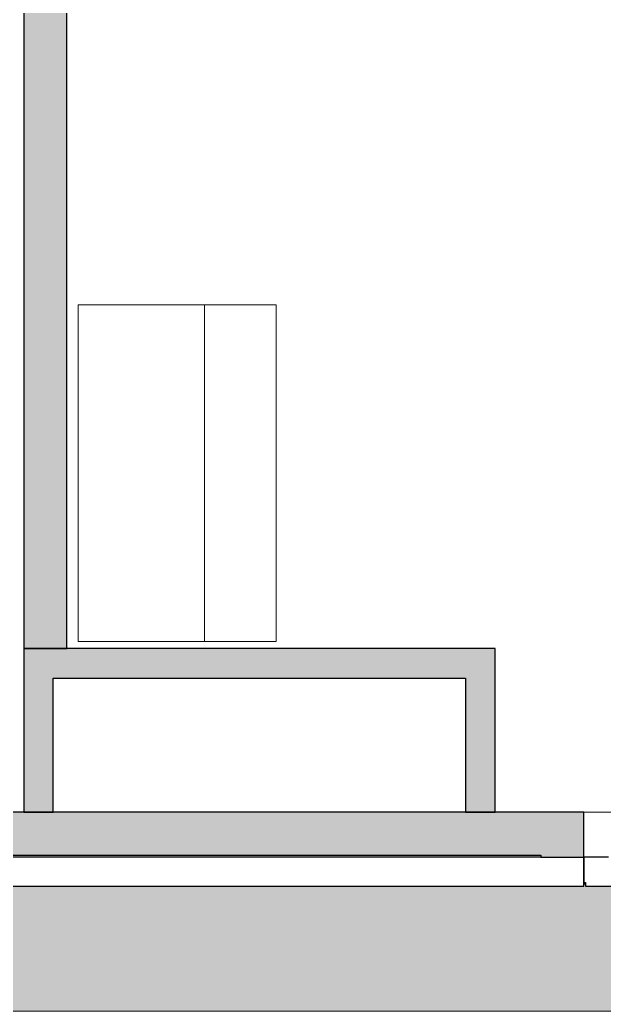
# Model space of a CAD drawing. Header units: millimetres. Extents: x 155927 to 317870, y -36033 to 97293.
# Drawn here: x 218704 to 220091, y 8897 to 11252 of the extents above; entities that cross this region are included whole.
import ezdxf

# ---------------------------------------------------------------- set-up
doc = ezdxf.new("R2010")
doc.units = ezdxf.units.MM
doc.header["$MEASUREMENT"] = 0
for name, color, linetype, lineweight in [('A-GLAZ', 7, 'CONTINUOUS', 9), ('A-WALL-PATT', 7, 'CONTINUOUS', 9), ('I-FURN', 8, 'CONTINUOUS', 9), ('I-WALL', 7, 'CONTINUOUS', 9)]:
    doc.layers.add(name, color=color, linetype=linetype, lineweight=lineweight)

msp = doc.modelspace()

# ---------------------------------------------------------------- hatches: boundary and pattern name
at = {"layer": 'A-GLAZ'}
h = msp.add_hatch(color=256, dxfattribs=at)
h.paths.add_polyline_path([(221438.5, 9198.3), (221442.8, 9198.3), (221442.8, 9200.4), (221438.5, 9200.4)], flags=0)
h.paths.add_polyline_path([(220047.2, 9198.3), (220047.2, 9200.4), (220042.8, 9200.4), (220042.8, 9198.3)], flags=0)
h.paths.add_polyline_path([(218554.5, 9198.3), (218558.8, 9198.3), (218558.8, 9200.4), (218554.5, 9200.4)], flags=0)
h.paths.add_polyline_path([(217163.2, 9198.3), (217163.2, 9200.4), (217158.8, 9200.4), (217158.8, 9198.3)], flags=0)
msp.add_hatch(color=256, dxfattribs=at).paths.add_polyline_path([(221442.8, 8896.6), (221442.8, 9198.3), (221438.5, 9198.3), (221438.5, 9193.6), (220047.2, 9193.6), (220047.2, 9198.3), (220042.8, 9198.3), (220042.8, 9193.6), (218558.8, 9193.6), (218558.8, 9198.3), (218554.5, 9198.3), (218554.5, 9193.6), (217163.2, 9193.6), (217163.2, 9198.3), (217158.8, 9198.3), (217158.8, 8896.6), (221430.6, 8896.6)], flags=0)
at = {"layer": 'A-WALL-PATT'}
for points in [[(218713.8, 9758.2), (218815.8, 9758.2), (218815.8, 13505.6), (218713.8, 13505.6), (218713.8, 9818)], [(218713.8, 9688.2), (219762.4, 9688.2), (219762.4, 9758.2), (218713.8, 9758.2)], [(219832.4, 9369.6), (219832.4, 9758.2), (219762.4, 9758.2), (219762.4, 9369.6)], [(218713.8, 9369.6), (218783.8, 9369.6), (218783.8, 9688.2), (218713.8, 9688.2), (218713.8, 9384.2)], [(219940.8, 9267.6), (220042.8, 9267.6), (220042.8, 9369.6), (218558.8, 9369.6), (218558.8, 9267.6), (219626.2, 9267.6)], [(220042.8, 9262.5), (220042.8, 9267.6), (219940.8, 9267.6), (219940.8, 9262.5)]]:
    msp.add_hatch(color=256, dxfattribs=at).paths.add_polyline_path(points, flags=0)

# ---------------------------------------------------------------- linework, layer by layer
at = {"layer": 'A-GLAZ', "lineweight": 30}
for p, q in [((219940.8, 9262.5), (218558.8, 9262.5)), ((220042.8, 9193.6), (220042.8, 9262.5)), ((220102, 9262.5), (220042.8, 9262.5)), ((220042.8, 9262.5), (220042.8, 9202.6)), ((218558.8, 9193.6), (220042.8, 9193.6)), ((220042.8, 9202.6), (220047.2, 9202.6)), ((220047.2, 9202.6), (220047.2, 9193.6)), ((220047.2, 9193.6), (220108, 9193.6))]:
    msp.add_line(p, q, dxfattribs=at)
at = {"layer": 'A-GLAZ'}
for p, q in [((220042.8, 9200.4), (220047.2, 9200.4)), ((220042.8, 9198.3), (220047.2, 9198.3)), ((217158.8, 8896.6), (221442.8, 8896.6))]:
    msp.add_line(p, q, dxfattribs=at)
at = {"layer": 'I-FURN'}
for p, q in [((218842.7, 10574.9), (218842.7, 9774.9)), ((219142.7, 10574.9), (218842.7, 10574.9)), ((219142.7, 9774.9), (219142.7, 10574.9)), ((219312.7, 10574.9), (219142.7, 10574.9)), ((219312.7, 9774.9), (219312.7, 10574.9)), ((218842.7, 9774.9), (219142.7, 9774.9)), ((219142.7, 9774.9), (219312.7, 9774.9))]:
    msp.add_line(p, q, dxfattribs=at)
at = {"layer": 'I-WALL', "lineweight": 30}
for p, q in [((218713.8, 13505.6), (218713.8, 9758.2)), ((218815.8, 9758.2), (218815.8, 13505.6)), ((218713.8, 9758.2), (218815.8, 9758.2)), ((219762.4, 9758.2), (218713.8, 9758.2)), ((218713.8, 9758.2), (218713.8, 9688.2)), ((219832.4, 9758.2), (219762.4, 9758.2)), ((219832.4, 9369.6), (219832.4, 9758.2)), ((218713.8, 9688.2), (218713.8, 9369.6)), ((218783.8, 9688.2), (219762.4, 9688.2)), ((218783.8, 9369.6), (218783.8, 9688.2)), ((219762.4, 9688.2), (219762.4, 9369.6)), ((220042.8, 9369.6), (218558.8, 9369.6)), ((218713.8, 9369.6), (218783.8, 9369.6)), ((219762.4, 9369.6), (219832.4, 9369.6)), ((220042.8, 9267.6), (220042.8, 9369.6)), ((218558.8, 9267.6), (219940.8, 9267.6)), ((219940.8, 9267.6), (219940.8, 9262.5)), ((219940.8, 9262.5), (220042.8, 9262.5)), ((220042.8, 9262.5), (220042.8, 9267.6))]:
    msp.add_line(p, q, dxfattribs=at)
at = {"layer": 'I-WALL'}
msp.add_line((220042.8, 9369.6), (221442.8, 9369.6), dxfattribs=at)

doc.saveas('drawing.dxf')
